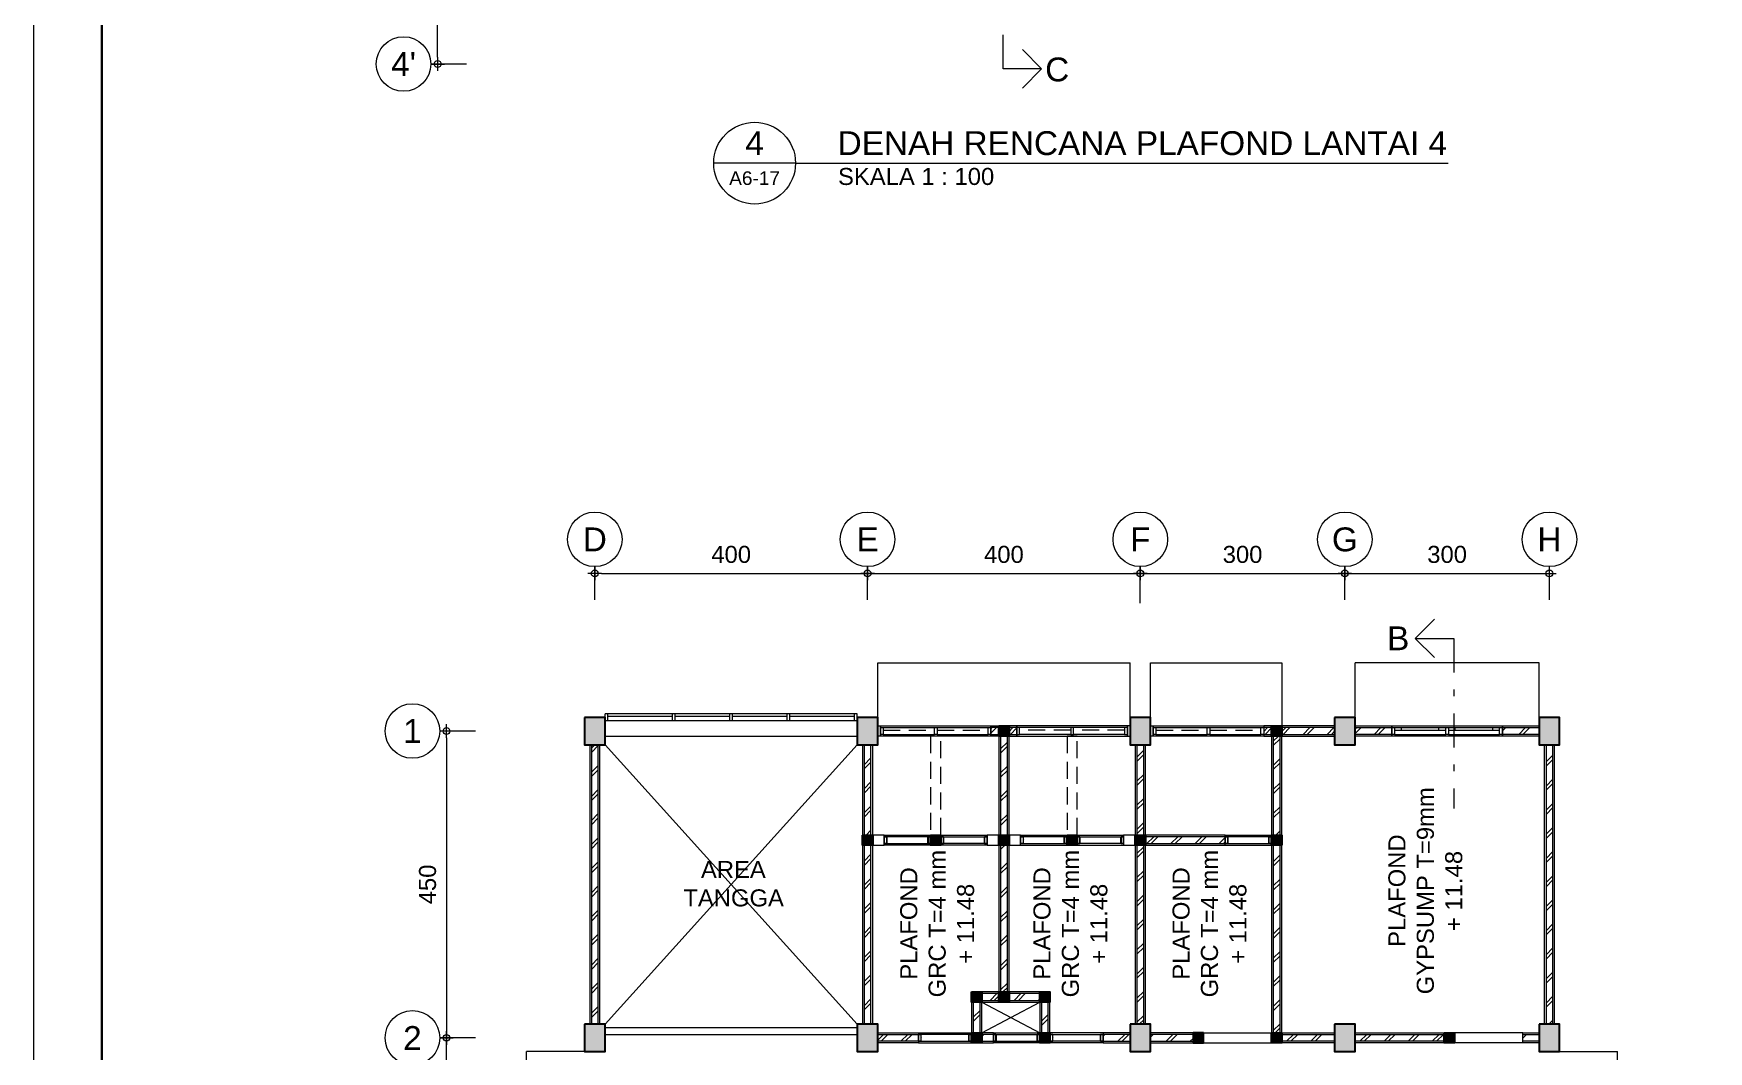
# Model space of a CAD drawing. Header units: millimetres. Extents: x -11 to 1625, y -267 to 180.
# Drawn here: x 911.21 to 935.78, y -196.2 to -181.27 of the extents above; entities that cross this region are included whole.
import ezdxf
from ezdxf.enums import TextEntityAlignment as Align

# ---------------------------------------------------------------- set-up
doc = ezdxf.new("R2010")
doc.units = ezdxf.units.MM
doc.linetypes.add('DASHDOT', pattern=[1, 0.5, -0.25, 0, -0.25])
doc.linetypes.add('HIDDEN', pattern=[0.375, 0.25, -0.125])
for name, color, linetype, lineweight in [('ars', 11, 'Continuous', 5), ('dinding', 5, 'Continuous', 15), ('GRS KOP', 1, 'Continuous', 35), ('KOLOM', 1, 'Continuous', 30), ('kop', 7, 'Continuous', 20), ('kus', 63, 'Continuous', 15), ('lan', 7, 'Continuous', 15), ('not', 7, 'Continuous', 20), ('pla', 213, 'Continuous', 15), ('sol kol', 8, 'Continuous', 0), ('u', 6, 'Continuous', 20)]:
    doc.layers.add(name, color=color, linetype=linetype, lineweight=lineweight)
doc.styles.add('BARU', font='complex.shx')
doc.styles.add('S', font='SIMPLEX', dxfattribs={"width": 1.1})
doc.styles.get("Standard").update_dxf_attribs({"font": 'ARIALUNI.TTF'})
doc.dimstyles.new('SK100', dxfattribs={"dimtxt": 0.25, "dimasz": 0.1, "dimexe": 0.1, "dimexo": 0, "dimgap": 0.15, "dimtad": 1, "dimdec": 0, "dimlfac": 100, "dimzin": 12, "dimdsep": 46, "dimtxsty": 'Standard', "dimblk": 'BULAT', "dimcen": 0.1, "dimclrd": 256, "dimclre": 256, "dimclrt": 256, "dimadec": 0, "dimazin": 3, "dimtfac": 1, "dimtdec": 0, "dimtofl": 0, "dimtmove": 0, "dimatfit": 3, "dimldrblk": 'BULAT', "dimfxl": 0, "dimtolj": 1, "dimtzin": 0, "dimlwd": -1, "dimlwe": -1, "dimarcsym": 0})
pattern_1 = [(45, (920.94634, -202.5791), (-0.1767767, 0.1767767), []), (45, (921.00884, -202.5791), (-0.1767767, 0.1767767), [])]
pattern_2 = [(45, (600.89872, -271.21423), (-0.1767767, 0.1767767), []), (45, (600.96122, -271.21423), (-0.1767767, 0.1767767), [])]

# ---------------------------------------------------------------- blocks, each defined once
blk = doc.blocks.new('K1')
at = {"layer": 'KOLOM'}
blk.add_lwpolyline([(0.2, 0.15), (-0.2, 0.15), (-0.2, -0.15), (0.2, -0.15), (0.2, 0.15)], dxfattribs=at)
blk = doc.blocks.new('KP')
at = {"layer": 'KOLOM'}
blk.add_lwpolyline([(0.075, -0.075), (-0.075, -0.075), (-0.075, 0.075), (0.075, 0.075), (0.075, -0.075)], dxfattribs=at)
blk = doc.blocks.new('Ndtpd')
blk.add_line((0.747, 0), (-0.747, 0))
blk.add_circle((0, 0), 0.747)
at = {"flags": 4}
for tag, height, p in [('NO', 0.5, (0, 0.148)), ('NOLBR', 0.3, (0, -0.398))]:
    blk.add_attdef(tag, text='', height=height, dxfattribs=at).set_placement(p, align=Align.CENTER)
for tag, p, height in [('NDTPD', (1.516, 0.148), 0.5), ('SKALA', (1.523, -0.398), 0.3)]:
    blk.add_attdef(tag, p, '', height=height, dxfattribs=at)
blk = doc.blocks.new('BULAT')
for p, q in [((-1, 0), (1, 0)), ((0, -1), (0, 1))]:
    blk.add_line(p, q)
blk.add_circle((0, 0), 0.5)
blk = doc.blocks.new('*D2730')
at = {"layer": 'Defpoints', "color": 0, "ltscale": 0.15}
for p in [(917.271, -196.004), (917.696, -196.004), (917.696, -198.004)]:
    blk.add_point(p, dxfattribs=at)
at = {"layer": 'u', "ltscale": 0.15}
for p, q in [((917.696, -196.004), (917.171, -196.004)), ((917.271, -197.904), (917.271, -196.104)), ((917.696, -198.004), (917.171, -198.004))]:
    blk.add_line(p, q, dxfattribs=at)
at = {"layer": 'u', "ltscale": 0.15, "xscale": 0.1, "yscale": 0.1, "zscale": 0.1}
for p, rotation in [((917.271, -196.004), 90), ((917.271, -198.004), 270)]:
    blk.add_blockref('BULAT', p, dxfattribs=dict(at, rotation=rotation))
at = {"layer": 'u', "ltscale": 0.15, "insert": (916.994, -197.004), "char_height": 0.25, "attachment_point": 5, "rotation": 90}
blk.add_mtext('\\A1;200', dxfattribs=at)
blk = doc.blocks.new('*D2731')
at = {"layer": 'Defpoints', "color": 0, "ltscale": 0.15}
for p in [(917.696, -191.504), (917.271, -196.004), (917.696, -196.004)]:
    blk.add_point(p, dxfattribs=at)
at = {"layer": 'u', "ltscale": 0.15}
for p, q in [((917.696, -191.504), (917.171, -191.504)), ((917.271, -191.604), (917.271, -195.904)), ((917.696, -196.004), (917.171, -196.004))]:
    blk.add_line(p, q, dxfattribs=at)
at = {"layer": 'u', "ltscale": 0.15, "xscale": 0.1, "yscale": 0.1, "zscale": 0.1}
for p, rotation in [((917.271, -191.504), 90), ((917.271, -196.004), 270)]:
    blk.add_blockref('BULAT', p, dxfattribs=dict(at, rotation=rotation))
at = {"layer": 'u', "ltscale": 0.15, "insert": (916.994, -193.754), "char_height": 0.25, "attachment_point": 5, "rotation": 90}
blk.add_mtext('\\A1;450', dxfattribs=at)
blk = doc.blocks.new('NAV')
blk.add_circle((0, -0.4), 0.4)
at = {"style": 'S', "width": 0.75, "flags": 4}
blk.add_attdef('AV', text='', height=0.3, dxfattribs=at).set_placement((0, -0.4), align=Align.MIDDLE)
blk = doc.blocks.new('*D2732')
at = {"layer": 'Defpoints', "color": 0, "ltscale": 0.15}
for p in [(927.446, -189.193), (923.446, -189.582), (927.446, -189.629)]:
    blk.add_point(p, dxfattribs=at)
at = {"layer": 'u', "ltscale": 0.15}
for p, q in [((923.446, -189.582), (923.446, -189.093)), ((927.446, -189.629), (927.446, -189.093)), ((923.546, -189.193), (927.346, -189.193))]:
    blk.add_line(p, q, dxfattribs=at)
at = {"layer": 'u', "ltscale": 0.15, "xscale": 0.1, "yscale": 0.1, "zscale": 0.1, "rotation": 180}
blk.add_blockref('BULAT', (923.446, -189.193), dxfattribs=at)
at = {"layer": 'u', "ltscale": 0.15, "xscale": 0.1, "yscale": 0.1, "zscale": 0.1}
blk.add_blockref('BULAT', (927.446, -189.193), dxfattribs=at)
at = {"layer": 'u', "ltscale": 0.15, "insert": (925.446, -188.915), "char_height": 0.25, "attachment_point": 5}
blk.add_mtext('\\A1;400', dxfattribs=at)
blk = doc.blocks.new('*D2733')
at = {"layer": 'Defpoints', "color": 0, "ltscale": 0.15}
for p in [(930.446, -189.193), (927.446, -189.629), (930.446, -189.582)]:
    blk.add_point(p, dxfattribs=at)
at = {"layer": 'u', "ltscale": 0.15}
for p, q in [((927.446, -189.629), (927.446, -189.093)), ((930.446, -189.582), (930.446, -189.093)), ((927.546, -189.193), (930.346, -189.193))]:
    blk.add_line(p, q, dxfattribs=at)
at = {"layer": 'u', "ltscale": 0.15, "xscale": 0.1, "yscale": 0.1, "zscale": 0.1, "rotation": 180}
blk.add_blockref('BULAT', (927.446, -189.193), dxfattribs=at)
at = {"layer": 'u', "ltscale": 0.15, "xscale": 0.1, "yscale": 0.1, "zscale": 0.1}
blk.add_blockref('BULAT', (930.446, -189.193), dxfattribs=at)
at = {"layer": 'u', "ltscale": 0.15, "insert": (928.946, -188.915), "char_height": 0.25, "attachment_point": 5}
blk.add_mtext('\\A1;300', dxfattribs=at)
blk = doc.blocks.new('*D2734')
at = {"layer": 'Defpoints', "color": 0, "ltscale": 0.15}
for p in [(923.446, -189.193), (919.446, -189.582), (923.446, -189.582)]:
    blk.add_point(p, dxfattribs=at)
at = {"layer": 'u', "ltscale": 0.15}
for p, q in [((919.446, -189.582), (919.446, -189.093)), ((923.446, -189.582), (923.446, -189.093)), ((919.546, -189.193), (923.346, -189.193))]:
    blk.add_line(p, q, dxfattribs=at)
at = {"layer": 'u', "ltscale": 0.15, "xscale": 0.1, "yscale": 0.1, "zscale": 0.1, "rotation": 180}
blk.add_blockref('BULAT', (919.446, -189.193), dxfattribs=at)
at = {"layer": 'u', "ltscale": 0.15, "xscale": 0.1, "yscale": 0.1, "zscale": 0.1}
blk.add_blockref('BULAT', (923.446, -189.193), dxfattribs=at)
at = {"layer": 'u', "ltscale": 0.15, "insert": (921.446, -188.915), "char_height": 0.25, "attachment_point": 5}
blk.add_mtext('\\A1;400', dxfattribs=at)
blk = doc.blocks.new('*D2735')
at = {"layer": 'Defpoints', "color": 0, "ltscale": 0.15}
for p in [(933.446, -189.193), (930.446, -189.582), (933.446, -189.582)]:
    blk.add_point(p, dxfattribs=at)
at = {"layer": 'u', "ltscale": 0.15}
for p, q in [((930.446, -189.582), (930.446, -189.093)), ((933.446, -189.582), (933.446, -189.093)), ((930.546, -189.193), (933.346, -189.193))]:
    blk.add_line(p, q, dxfattribs=at)
at = {"layer": 'u', "ltscale": 0.15, "xscale": 0.1, "yscale": 0.1, "zscale": 0.1, "rotation": 180}
blk.add_blockref('BULAT', (930.446, -189.193), dxfattribs=at)
at = {"layer": 'u', "ltscale": 0.15, "xscale": 0.1, "yscale": 0.1, "zscale": 0.1}
blk.add_blockref('BULAT', (933.446, -189.193), dxfattribs=at)
at = {"layer": 'u', "ltscale": 0.15, "insert": (931.946, -188.915), "char_height": 0.25, "attachment_point": 5}
blk.add_mtext('\\A1;300', dxfattribs=at)
blk = doc.blocks.new('*D2737')
at = {"layer": 'Defpoints', "color": 0, "ltscale": 0.15}
for p in [(917.141, -179.521), (917.566, -179.521), (917.566, -181.721)]:
    blk.add_point(p, dxfattribs=at)
at = {"layer": 'u', "ltscale": 0.15}
for p, q in [((917.566, -179.521), (917.041, -179.521)), ((917.141, -181.621), (917.141, -179.621)), ((917.566, -181.721), (917.041, -181.721))]:
    blk.add_line(p, q, dxfattribs=at)
at = {"layer": 'u', "ltscale": 0.15, "xscale": 0.1, "yscale": 0.1, "zscale": 0.1}
for p, rotation in [((917.141, -179.521), 90), ((917.141, -181.721), 270)]:
    blk.add_blockref('BULAT', p, dxfattribs=dict(at, rotation=rotation))
at = {"layer": 'u', "ltscale": 0.15, "insert": (916.864, -180.621), "char_height": 0.25, "attachment_point": 5, "rotation": 90}
blk.add_mtext('\\A1;220', dxfattribs=at)
blk = doc.blocks.new('kop')
at = {"layer": 'GRS KOP'}
blk.add_lwpolyline([(1, 54), (83, 54), (83, 1), (1, 1)], close=True, dxfattribs=at)
at = {"layer": 'kop', "color": 7}
blk.add_line((0, 55), (0, 0), dxfattribs=at)
at = {"layer": 'kop', "style": 'BARU', "flags": 4}
for p, height in [((73.8, 5.4), 0.35), ((80.303, 5.382), 0.25), ((73.8, 4.9), 0.35), ((80.303, 4.882), 0.25), ((73.8, 4.4), 0.35), ((80.303, 4.382), 0.25)]:
    blk.add_attdef('-', p, '', height=height, dxfattribs=at)
at = {"layer": 'kop', "flags": 4}
for tag, p in [('AR-00', (78.057, 2.648)), ('00', (81.238, 2.647))]:
    blk.add_attdef(tag, text='', height=0.35, dxfattribs=at).set_placement(p, align=Align.MIDDLE)

msp = doc.modelspace()

# ---------------------------------------------------------------- hatches: boundary and pattern name
at = {"layer": 'ars'}
h = msp.add_hatch(dxfattribs=at)
h.set_pattern_fill('TEMBOK', color=256, scale=0.25)
h.set_pattern_definition([(45, (924.66634, -201.2541), (-0.176777, 0.176777), []), (45, (924.72884, -201.2541), (-0.176777, 0.176777), [])])
h.paths.add_polyline_path([(925.3713426, -191.4541031), (925.2563426, -191.4541031), (925.2563426, -191.5541031), (925.3713426, -191.5541031)])
h = msp.add_hatch(dxfattribs=at)
h.set_pattern_fill('TEMBOK', color=256, scale=0.25)
h.set_pattern_definition(pattern_1)
h.paths.add_polyline_path([(925.3963426, -191.5791031), (925.3963426, -195.3291031), (925.4963426, -195.3291031), (925.4963426, -191.5791031)])
h = msp.add_hatch(dxfattribs=at)
h.set_pattern_fill('TEMBOK', color=256, scale=0.25)
h.set_pattern_definition([(45, (924.97134, -201.2541), (-0.176777, 0.176777), []), (45, (925.03384, -201.2541), (-0.176777, 0.176777), [])])
h.paths.add_polyline_path([(925.6363426, -191.4541031), (925.5213426, -191.4541031), (925.5213426, -191.5541031), (925.6363426, -191.5541031)])
h = msp.add_hatch(dxfattribs=at)
h.set_pattern_fill('TEMBOK', color=256, scale=0.25)
h.set_pattern_definition([(45, (928.70634, -201.2541), (-0.176777, 0.176777), []), (45, (928.76884, -201.2541), (-0.176777, 0.176777), [])])
h.paths.add_polyline_path([(929.3713426, -191.4541031), (929.2563426, -191.4541031), (929.2563426, -191.5541031), (929.3713426, -191.5541031)])
h = msp.add_hatch(dxfattribs=at)
h.set_pattern_fill('TEMBOK', color=256, scale=0.25)
h.set_pattern_definition(pattern_1)
h.paths.add_polyline_path([(929.4963426, -193.0291031), (929.4963426, -191.5791031), (929.3963426, -191.5791031), (929.3963426, -193.0291031)])
h = msp.add_hatch(dxfattribs=at)
h.set_pattern_fill('TEMBOK', color=256, scale=0.25)
h.set_pattern_definition([(45, (928.97134, -201.2541), (-0.176777, 0.176777), []), (45, (929.03384, -201.2541), (-0.176777, 0.176777), [])])
h.paths.add_polyline_path([(930.2963426, -191.4541031), (929.5213426, -191.4541031), (929.5213426, -191.5541031), (930.2963426, -191.5541031)])
h = msp.add_hatch(dxfattribs=at)
h.set_pattern_fill('TEMBOK', color=256, scale=0.25)
h.set_pattern_definition(pattern_2)
h.paths.add_polyline_path([(931.1363426, -191.5541031), (930.5963426, -191.5541031), (930.5963426, -191.4541031), (931.1363426, -191.4541031)])
h = msp.add_hatch(dxfattribs=at)
h.set_pattern_fill('TEMBOK', color=256, scale=0.25)
h.set_pattern_definition(pattern_2)
h.paths.add_polyline_path([(933.2963426, -191.5541031), (932.7563426, -191.5541031), (932.7563426, -191.4541031), (933.2963426, -191.4541031)])
h = msp.add_hatch(dxfattribs=at)
h.set_pattern_fill('TEMBOK', color=256, scale=0.25)
h.set_pattern_definition(pattern_1)
h.paths.add_polyline_path([(919.4963426, -195.8041031), (919.4963426, -191.7041031), (919.3963426, -191.7041031), (919.3963426, -195.8041031)])
h = msp.add_hatch(dxfattribs=at)
h.set_pattern_fill('TEMBOK', color=256, scale=0.25)
h.set_pattern_definition(pattern_1)
h.paths.add_polyline_path([(923.4963426, -193.0291031), (923.4963426, -191.7041031), (923.3963426, -191.7041031), (923.3963426, -193.0291031)])
h = msp.add_hatch(dxfattribs=at)
h.set_pattern_fill('TEMBOK', color=256, scale=0.25)
h.set_pattern_definition(pattern_1)
h.paths.add_polyline_path([(927.4963426, -195.8041031), (927.4963426, -191.7041031), (927.3963426, -191.7041031), (927.3963426, -195.8041031)])
h = msp.add_hatch(dxfattribs=at)
h.set_pattern_fill('TEMBOK', color=256, scale=0.25)
h.set_pattern_definition([(45, (919.94634, -202.5791), (-0.1767767, 0.1767767), []), (45, (920.00884, -202.5791), (-0.1767767, 0.1767767), [])])
h.paths.add_polyline_path([(933.4963426, -195.8041031), (933.4963426, -191.7041031), (933.3963426, -191.7041031), (933.3963426, -195.8041031)])
h = msp.add_hatch(dxfattribs=at)
h.set_pattern_fill('TEMBOK', color=256, scale=0.25)
h.set_pattern_definition(pattern_1)
h.paths.add_polyline_path([(927.5213426, -193.1541031), (928.6913426, -193.1541031), (928.6913426, -193.0541031), (927.5213426, -193.0541031)])
h = msp.add_hatch(dxfattribs=at)
h.set_pattern_fill('TEMBOK', color=256, scale=0.25)
h.set_pattern_definition(pattern_1)
h.paths.add_polyline_path([(923.3963426, -193.1791031), (923.3963426, -195.8041031), (923.4963426, -195.8041031), (923.4963426, -193.1791031)])
h = msp.add_hatch(dxfattribs=at)
h.set_pattern_fill('TEMBOK', color=256, scale=0.25)
h.set_pattern_definition(pattern_1)
h.paths.add_polyline_path([(929.3963426, -193.1791031), (929.3963426, -195.9291031), (929.4963426, -195.9291031), (929.4963426, -193.1791031)])
h = msp.add_hatch(dxfattribs=at)
h.set_pattern_fill('TEMBOK', color=256, scale=0.25)
h.set_pattern_definition(pattern_1)
h.paths.add_polyline_path([(924.9963426, -195.4791031), (924.9963426, -195.9291031), (925.0963426, -195.9291031), (925.0963426, -195.4791031)])
h = msp.add_hatch(dxfattribs=at)
h.set_pattern_fill('TEMBOK', color=256, scale=0.25)
h.set_pattern_definition(pattern_1)
h.paths.add_polyline_path([(925.9713426, -195.3541031), (925.1213426, -195.3541031), (925.1213426, -195.4541031), (925.9713426, -195.4541031)])
h = msp.add_hatch(dxfattribs=at)
h.set_pattern_fill('TEMBOK', color=256, scale=0.25)
h.set_pattern_definition(pattern_1)
h.paths.add_polyline_path([(925.9963426, -195.4791031), (925.9963426, -195.9291031), (926.0963426, -195.9291031), (926.0963426, -195.4791031)])
h = msp.add_hatch(dxfattribs=at)
h.set_pattern_fill('TEMBOK', color=256, scale=0.25)
h.set_pattern_definition(pattern_1)
h.paths.add_polyline_path([(923.5963426, -195.9541031), (924.1913426, -195.9541031), (924.1913426, -196.0541031), (923.5963426, -196.0541031)])
h = msp.add_hatch(dxfattribs=at)
h.set_pattern_fill('TEMBOK', color=256, scale=0.25)
h.set_pattern_definition([(45, (920.94634, -205.7541), (-0.1767767, 0.1767767), []), (45, (921.00884, -205.7541), (-0.1767767, 0.1767767), [])])
h.paths.add_polyline_path([(925.2913426, -195.9541031), (925.1213426, -195.9541031), (925.1213426, -196.0541031), (925.2913426, -196.0541031)])
h = msp.add_hatch(dxfattribs=at)
h.set_pattern_fill('TEMBOK', color=256, scale=0.25)
h.set_pattern_definition(pattern_1)
h.paths.add_polyline_path([(927.2963426, -195.9541031), (926.9013426, -195.9541031), (926.9013426, -196.0541031), (927.2963426, -196.0541031)])
h = msp.add_hatch(dxfattribs=at)
h.set_pattern_fill('TEMBOK', color=256, scale=0.25)
h.set_pattern_definition(pattern_1)
h.paths.add_polyline_path([(927.5963426, -196.0541031), (928.2213426, -196.0541031), (928.2213426, -195.9541031), (927.5963426, -195.9541031)])
h = msp.add_hatch(dxfattribs=at)
h.set_pattern_fill('TEMBOK', color=256, scale=0.25)
h.set_pattern_definition(pattern_1)
h.paths.add_polyline_path([(930.2963426, -196.0541031), (929.5213426, -196.0541031), (929.5213426, -195.9541031), (930.2963426, -195.9541031)])
h = msp.add_hatch(dxfattribs=at)
h.set_pattern_fill('TEMBOK', color=256, scale=0.25)
h.set_pattern_definition([(45, (922.02134, -202.5791), (-0.1767767, 0.1767767), []), (45, (922.08384, -202.5791), (-0.1767767, 0.1767767), [])])
h.paths.add_polyline_path([(931.9046426, -196.0541031), (930.5963426, -196.0541031), (930.5963426, -195.9541031), (931.9046426, -195.9541031)])
h = msp.add_hatch(dxfattribs=at)
h.set_pattern_fill('TEMBOK', color=256, scale=0.25)
h.set_pattern_definition([(45, (923.94634, -202.5791), (-0.1767767, 0.1767767), []), (45, (924.00884, -202.5791), (-0.1767767, 0.1767767), [])])
h.paths.add_polyline_path([(933.2963426, -196.0541031), (933.0546426, -196.0541031), (933.0546426, -195.9541031), (933.2963426, -195.9541031)])
at = {"layer": 'sol kol'}
for points in [[(919.2963426, -191.3041031), (919.2963426, -191.7041031), (919.5963426, -191.7041031), (919.5963426, -191.3041031)], [(923.2963426, -191.3041031), (923.2963426, -191.7041031), (923.5963426, -191.7041031), (923.5963426, -191.3041031)], [(927.2963426, -191.3041031), (927.2963426, -191.7041031), (927.5963426, -191.7041031), (927.5963426, -191.3041031)], [(930.2963426, -191.3041031), (930.2963426, -191.7041031), (930.5963426, -191.7041031), (930.5963426, -191.3041031)], [(933.2963426, -191.3041031), (933.2963426, -191.7041031), (933.5963426, -191.7041031), (933.5963426, -191.3041031)], [(925.3713426, -191.4291031), (925.5213426, -191.4291031), (925.5213426, -191.5791031), (925.3713426, -191.5791031)], [(929.5213426, -191.5791031), (929.3713426, -191.5791031), (929.3713426, -191.4291031), (929.5213426, -191.4291031)], [(923.3713426, -193.0291031), (923.5213426, -193.0291031), (923.5213426, -193.1791031), (923.3713426, -193.1791031)], [(924.3713426, -193.0291031), (924.5213426, -193.0291031), (924.5213426, -193.1791031), (924.3713426, -193.1791031)], [(925.3713426, -193.0291031), (925.5213426, -193.0291031), (925.5213426, -193.1791031), (925.3713426, -193.1791031)], [(926.3713426, -193.0291031), (926.5213426, -193.0291031), (926.5213426, -193.1791031), (926.3713426, -193.1791031)], [(927.3713426, -193.0291031), (927.5213426, -193.0291031), (927.5213426, -193.1791031), (927.3713426, -193.1791031)], [(929.5213426, -193.1791031), (929.3713426, -193.1791031), (929.3713426, -193.0291031), (929.5213426, -193.0291031)], [(924.9713426, -195.3291031), (925.1213426, -195.3291031), (925.1213426, -195.4791031), (924.9713426, -195.4791031)], [(925.3713426, -195.3291031), (925.5213426, -195.3291031), (925.5213426, -195.4791031), (925.3713426, -195.4791031)], [(925.9713426, -195.3291031), (926.1213426, -195.3291031), (926.1213426, -195.4791031), (925.9713426, -195.4791031)], [(919.2963426, -195.8041031), (919.2963426, -196.2041031), (919.5963426, -196.2041031), (919.5963426, -195.8041031)], [(923.2963426, -195.8041031), (923.2963426, -196.2041031), (923.5963426, -196.2041031), (923.5963426, -195.8041031)], [(924.9713426, -195.9291031), (925.1213426, -195.9291031), (925.1213426, -196.0791031), (924.9713426, -196.0791031)], [(925.9713426, -195.9291031), (926.1213426, -195.9291031), (926.1213426, -196.0791031), (925.9713426, -196.0791031)], [(927.2963426, -195.8041031), (927.2963426, -196.2041031), (927.5963426, -196.2041031), (927.5963426, -195.8041031)], [(928.3713426, -195.9291031), (928.2213426, -195.9291031), (928.2213426, -196.0791031), (928.3713426, -196.0791031)], [(929.3713426, -195.9291031), (929.5213426, -195.9291031), (929.5213426, -196.0791031), (929.3713426, -196.0791031)], [(930.2963426, -195.8041031), (930.2963426, -196.2041031), (930.5963426, -196.2041031), (930.5963426, -195.8041031)], [(931.9046426, -195.9291031), (932.0546426, -195.9291031), (932.0546426, -196.0791031), (931.9046426, -196.0791031)], [(933.2963426, -195.8041031), (933.2963426, -196.2041031), (933.5963426, -196.2041031), (933.5963426, -195.8041031)]]:
    msp.add_hatch(color=256, dxfattribs=at).paths.add_polyline_path(points)

# ---------------------------------------------------------------- linework, layer by layer
at = {"layer": 'ars'}
for points in [[(925.3713426, -191.4541031), (925.2563426, -191.4541031), (925.2563426, -191.5541031), (925.3713426, -191.5541031)], [(925.3963426, -191.5791031), (925.3963426, -195.3291031), (925.4963426, -195.3291031), (925.4963426, -191.5791031)], [(925.6363426, -191.4541031), (925.5213426, -191.4541031), (925.5213426, -191.5541031), (925.6363426, -191.5541031)], [(929.3713426, -191.4541031), (929.2563426, -191.4541031), (929.2563426, -191.5541031), (929.3713426, -191.5541031)], [(929.4963426, -193.0291031), (929.4963426, -191.5791031), (929.3963426, -191.5791031), (929.3963426, -193.0291031)], [(930.2963426, -191.4541031), (929.5213426, -191.4541031), (929.5213426, -191.5541031), (930.2963426, -191.5541031)], [(931.1363426, -191.5541031), (930.5963426, -191.5541031), (930.5963426, -191.4541031), (931.1363426, -191.4541031)], [(933.2963426, -191.5541031), (932.7563426, -191.5541031), (932.7563426, -191.4541031), (933.2963426, -191.4541031)], [(919.4963426, -195.8041031), (919.4963426, -191.7041031), (919.3963426, -191.7041031), (919.3963426, -195.8041031)], [(923.4963426, -193.0291031), (923.4963426, -191.7041031), (923.3963426, -191.7041031), (923.3963426, -193.0291031)], [(927.4963426, -195.8041031), (927.4963426, -191.7041031), (927.3963426, -191.7041031), (927.3963426, -195.8041031)], [(933.4963426, -195.8041031), (933.4963426, -191.7041031), (933.3963426, -191.7041031), (933.3963426, -195.8041031)], [(927.5213426, -193.1541031), (928.6913426, -193.1541031), (928.6913426, -193.0541031), (927.5213426, -193.0541031)], [(923.3963426, -193.1791031), (923.3963426, -195.8041031), (923.4963426, -195.8041031), (923.4963426, -193.1791031)], [(929.3963426, -193.1791031), (929.3963426, -195.9291031), (929.4963426, -195.9291031), (929.4963426, -193.1791031)], [(924.9963426, -195.4791031), (924.9963426, -195.9291031), (925.0963426, -195.9291031), (925.0963426, -195.4791031)], [(925.9713426, -195.3541031), (925.1213426, -195.3541031), (925.1213426, -195.4541031), (925.9713426, -195.4541031)], [(925.9963426, -195.4791031), (925.9963426, -195.9291031), (926.0963426, -195.9291031), (926.0963426, -195.4791031)], [(923.5963426, -195.9541031), (924.1913426, -195.9541031), (924.1913426, -196.0541031), (923.5963426, -196.0541031)], [(925.2913426, -195.9541031), (925.1213426, -195.9541031), (925.1213426, -196.0541031), (925.2913426, -196.0541031)], [(927.2963426, -195.9541031), (926.9013426, -195.9541031), (926.9013426, -196.0541031), (927.2963426, -196.0541031)], [(927.5963426, -196.0541031), (928.2213426, -196.0541031), (928.2213426, -195.9541031), (927.5963426, -195.9541031)], [(930.2963426, -196.0541031), (929.5213426, -196.0541031), (929.5213426, -195.9541031), (930.2963426, -195.9541031)], [(931.9046426, -196.0541031), (930.5963426, -196.0541031), (930.5963426, -195.9541031), (931.9046426, -195.9541031)], [(933.2963426, -196.0541031), (933.0546426, -196.0541031), (933.0546426, -195.9541031), (933.2963426, -195.9541031)]]:
    msp.add_lwpolyline(points, close=True, dxfattribs=at)
at = {"layer": 'dinding'}
for points in [[(923.5963426, -191.4291031), (923.6363426, -191.4291031), (923.6363426, -191.5791031), (923.5963426, -191.5791031)], [(925.2563426, -191.4291031), (925.3713426, -191.4291031), (925.3713426, -191.5791031), (925.2563426, -191.5791031)], [(925.3713426, -191.5791031), (925.3713426, -195.3291031), (925.5213426, -195.3291031), (925.5213426, -191.5791031)], [(925.6363426, -191.4291031), (925.5213426, -191.4291031), (925.5213426, -191.5791031), (925.6363426, -191.5791031)], [(927.2963426, -191.4291031), (927.2563426, -191.4291031), (927.2563426, -191.5791031), (927.2963426, -191.5791031)], [(927.5963426, -191.4291031), (927.6363426, -191.4291031), (927.6363426, -191.5791031), (927.5963426, -191.5791031)], [(929.3713426, -191.4291031), (929.2563426, -191.4291031), (929.2563426, -191.5791031), (929.3713426, -191.5791031)], [(929.5213426, -193.0291031), (929.5213426, -191.5791031), (929.3713426, -191.5791031), (929.3713426, -193.0291031)], [(930.2963426, -191.4291031), (929.5213426, -191.4291031), (929.5213426, -191.5791031), (930.2963426, -191.5791031)], [(931.1363426, -191.5791031), (930.5963426, -191.5791031), (930.5963426, -191.4291031), (931.1363426, -191.4291031)], [(933.2963426, -191.5791031), (932.7563426, -191.5791031), (932.7563426, -191.4291031), (933.2963426, -191.4291031)], [(919.5213426, -195.8041031), (919.5213426, -191.7041031), (919.3713426, -191.7041031), (919.3713426, -195.8041031)], [(923.5213426, -193.0291031), (923.5213426, -191.7041031), (923.3713426, -191.7041031), (923.3713426, -193.0291031)], [(927.5213426, -195.8041031), (927.5213426, -191.7041031), (927.3713426, -191.7041031), (927.3713426, -195.8041031)], [(933.5213426, -195.8041031), (933.5213426, -191.7041031), (933.3713426, -191.7041031), (933.3713426, -195.8041031)], [(923.6913426, -193.0291031), (923.5213426, -193.0291031), (923.5213426, -193.1791031), (923.6913426, -193.1791031)], [(925.3713426, -193.0291031), (925.2013426, -193.0291031), (925.2013426, -193.1791031), (925.3713426, -193.1791031)], [(925.6913426, -193.0291031), (925.5213426, -193.0291031), (925.5213426, -193.1791031), (925.6913426, -193.1791031)], [(927.3713426, -193.0291031), (927.2013426, -193.0291031), (927.2013426, -193.1791031), (927.3713426, -193.1791031)], [(927.5213426, -193.1791031), (928.6913426, -193.1791031), (928.6913426, -193.0291031), (927.5213426, -193.0291031)], [(923.3713426, -193.1791031), (923.3713426, -195.8041031), (923.5213426, -195.8041031), (923.5213426, -193.1791031)], [(929.3713426, -193.1791031), (929.3713426, -195.9291031), (929.5213426, -195.9291031), (929.5213426, -193.1791031)], [(924.9713426, -195.4791031), (924.9713426, -195.9291031), (925.1213426, -195.9291031), (925.1213426, -195.4791031)], [(925.9713426, -195.3291031), (925.1213426, -195.3291031), (925.1213426, -195.4791031), (925.9713426, -195.4791031)], [(925.9713426, -195.4791031), (925.9713426, -195.9291031), (926.1213426, -195.9291031), (926.1213426, -195.4791031)], [(923.5963426, -195.9291031), (924.1913426, -195.9291031), (924.1913426, -196.0791031), (923.5963426, -196.0791031)], [(925.2913426, -195.9291031), (925.1213426, -195.9291031), (925.1213426, -196.0791031), (925.2913426, -196.0791031)], [(927.2963426, -195.9291031), (926.9013426, -195.9291031), (926.9013426, -196.0791031), (927.2963426, -196.0791031)], [(927.5963426, -196.0791031), (928.2213426, -196.0791031), (928.2213426, -195.9291031), (927.5963426, -195.9291031)], [(930.2963426, -196.0791031), (929.5213426, -196.0791031), (929.5213426, -195.9291031), (930.2963426, -195.9291031)], [(931.9046426, -196.0791031), (930.5963426, -196.0791031), (930.5963426, -195.9291031), (931.9046426, -195.9291031)], [(933.2963426, -196.0791031), (933.0546426, -196.0791031), (933.0546426, -195.9291031), (933.2963426, -195.9291031)]]:
    msp.add_lwpolyline(points, close=True, dxfattribs=at)
at = {"layer": 'kus'}
for p, q in [((923.2963426, -191.2541031), (919.5963426, -191.2541031)), ((919.5963426, -191.3541031), (919.5963426, -191.2541031)), ((923.2963426, -191.3541031), (919.5963426, -191.3541031)), ((919.6363426, -191.3541031), (919.6363426, -191.2541031)), ((920.5863426, -191.2891031), (919.6363426, -191.2891031)), ((920.5863426, -191.3541031), (920.5863426, -191.2541031)), ((920.6263426, -191.3541031), (920.6263426, -191.2541031)), ((921.4263426, -191.2891031), (920.6263426, -191.2891031)), ((921.4263426, -191.3541031), (921.4263426, -191.2541031)), ((921.4663426, -191.3541031), (921.4663426, -191.2541031)), ((922.2663426, -191.2891031), (921.4663426, -191.2891031)), ((922.2663426, -191.3541031), (922.2663426, -191.2541031)), ((922.3063426, -191.3541031), (922.3063426, -191.2541031)), ((923.2563426, -191.2891031), (922.3063426, -191.2891031)), ((923.2563426, -191.3541031), (923.2563426, -191.2541031)), ((923.2963426, -191.3541031), (923.2963426, -191.2541031)), ((923.6763426, -191.4541031), (924.4263426, -191.4541031)), ((923.6763426, -191.5541031), (924.4263426, -191.5541031)), ((924.4663426, -191.4541031), (925.2163426, -191.4541031)), ((924.4663426, -191.5541031), (925.2163426, -191.5541031)), ((926.4263426, -191.4541031), (925.6763426, -191.4541031)), ((926.4263426, -191.5541031), (925.6763426, -191.5541031)), ((927.2163426, -191.4541031), (926.4663426, -191.4541031)), ((927.2163426, -191.5541031), (926.4663426, -191.5541031)), ((927.6763426, -191.4541031), (928.4263426, -191.4541031)), ((927.6763426, -191.5541031), (928.4263426, -191.5541031)), ((928.4663426, -191.4541031), (929.2163426, -191.4541031)), ((928.4663426, -191.5541031), (929.2163426, -191.5541031)), ((931.1763426, -191.4541031), (931.9263426, -191.4541031)), ((931.1763426, -191.4891031), (931.9263426, -191.4891031)), ((931.1763426, -191.5541031), (931.9263426, -191.5541031)), ((931.2763426, -191.4891031), (931.2763426, -191.4541031)), ((931.8263426, -191.4891031), (931.8263426, -191.4541031)), ((931.9663426, -191.4541031), (932.7163426, -191.4541031)), ((931.9663426, -191.4891031), (932.7163426, -191.4891031)), ((931.9663426, -191.5541031), (932.7163426, -191.5541031)), ((932.0663426, -191.4891031), (932.0663426, -191.4541031)), ((932.6163426, -191.4891031), (932.6163426, -191.4541031)), ((924.3313426, -193.0541031), (923.7313426, -193.0541031)), ((924.5613426, -193.0541031), (925.1613426, -193.0541031)), ((926.3313426, -193.0541031), (925.7313426, -193.0541031)), ((926.5613426, -193.0541031), (927.1613426, -193.0541031)), ((929.3313426, -193.0541031), (928.7313426, -193.0541031)), ((923.7313426, -193.1541031), (924.3313426, -193.1541031)), ((925.1613426, -193.1541031), (924.5613426, -193.1541031)), ((925.7313426, -193.1541031), (926.3313426, -193.1541031)), ((927.1613426, -193.1541031), (926.5613426, -193.1541031)), ((928.7313426, -193.1541031), (929.3313426, -193.1541031)), ((924.9313426, -195.9541031), (924.2313426, -195.9541031)), ((925.2913426, -195.9291031), (925.9713426, -195.9291031)), ((925.3313426, -195.9541031), (925.9313426, -195.9541031)), ((926.1613426, -195.9541031), (926.8613426, -195.9541031)), ((924.2313426, -196.0541031), (924.9313426, -196.0541031)), ((925.9713426, -196.0791031), (925.2913426, -196.0791031)), ((925.3313426, -196.0541031), (925.9313426, -196.0541031)), ((926.8613426, -196.0541031), (926.1613426, -196.0541031))]:
    msp.add_line(p, q, dxfattribs=at)
at = {"layer": 'kus', "linetype": 'HIDDEN'}
for p, q in [((923.6763426, -191.4891031), (924.4263426, -191.4891031)), ((924.4663426, -191.4891031), (925.2163426, -191.4891031)), ((926.4263426, -191.4891031), (925.6763426, -191.4891031)), ((927.2163426, -191.4891031), (926.4663426, -191.4891031)), ((927.6763426, -191.4891031), (928.4263426, -191.4891031)), ((928.4663426, -191.4891031), (929.2163426, -191.4891031))]:
    msp.add_line(p, q, dxfattribs=at)
at = {"layer": 'kus'}
for points in [[(923.6363426, -191.4541031), (923.6763426, -191.4541031), (923.6763426, -191.5541031), (923.6363426, -191.5541031)], [(924.4263426, -191.4541031), (924.4663426, -191.4541031), (924.4663426, -191.5541031), (924.4263426, -191.5541031)], [(925.2163426, -191.4541031), (925.2563426, -191.4541031), (925.2563426, -191.5541031), (925.2163426, -191.5541031)], [(925.6763426, -191.4541031), (925.6363426, -191.4541031), (925.6363426, -191.5541031), (925.6763426, -191.5541031)], [(926.4663426, -191.4541031), (926.4263426, -191.4541031), (926.4263426, -191.5541031), (926.4663426, -191.5541031)], [(927.2563426, -191.4541031), (927.2163426, -191.4541031), (927.2163426, -191.5541031), (927.2563426, -191.5541031)], [(927.6363426, -191.4541031), (927.6763426, -191.4541031), (927.6763426, -191.5541031), (927.6363426, -191.5541031)], [(928.4263426, -191.4541031), (928.4663426, -191.4541031), (928.4663426, -191.5541031), (928.4263426, -191.5541031)], [(929.2163426, -191.4541031), (929.2563426, -191.4541031), (929.2563426, -191.5541031), (929.2163426, -191.5541031)], [(931.1363426, -191.4541031), (931.1763426, -191.4541031), (931.1763426, -191.5541031), (931.1363426, -191.5541031)], [(931.9263426, -191.4541031), (931.9663426, -191.4541031), (931.9663426, -191.5541031), (931.9263426, -191.5541031)], [(932.7163426, -191.4541031), (932.7563426, -191.4541031), (932.7563426, -191.5541031), (932.7163426, -191.5541031)], [(923.7362309, -193.0941031), (923.7313426, -193.0941031), (923.7313426, -193.0926508), (923.7313426, -193.0541031), (923.6913426, -193.0541031), (923.6913426, -193.1541031), (923.7313426, -193.1541031), (923.7313426, -193.0976092), (923.7362309, -193.0958504)], [(923.7293426, -193.1521031), (923.6933426, -193.1521031), (923.6933426, -193.0561031), (923.7293426, -193.0561031)], [(924.3264543, -193.0941031), (924.3313426, -193.0941031), (924.3313426, -193.0926508), (924.3313426, -193.0541031), (924.3713426, -193.0541031), (924.3713426, -193.1541031), (924.3313426, -193.1541031), (924.3313426, -193.0976092), (924.3264543, -193.0958504)], [(924.3333426, -193.1521031), (924.3693426, -193.1521031), (924.3693426, -193.0561031), (924.3333426, -193.0561031)], [(924.5662309, -193.0941031), (924.5613426, -193.0941031), (924.5613426, -193.0926508), (924.5613426, -193.0541031), (924.5213426, -193.0541031), (924.5213426, -193.1541031), (924.5613426, -193.1541031), (924.5613426, -193.0976092), (924.5662309, -193.0958504)], [(924.5593426, -193.1521031), (924.5233426, -193.1521031), (924.5233426, -193.0561031), (924.5593426, -193.0561031)], [(925.1564543, -193.0941031), (925.1613426, -193.0941031), (925.1613426, -193.0926508), (925.1613426, -193.0541031), (925.2013426, -193.0541031), (925.2013426, -193.1541031), (925.1613426, -193.1541031), (925.1613426, -193.0976092), (925.1564543, -193.0958504)], [(925.1633426, -193.1521031), (925.1993426, -193.1521031), (925.1993426, -193.0561031), (925.1633426, -193.0561031)], [(925.7362309, -193.0941031), (925.7313426, -193.0941031), (925.7313426, -193.0926508), (925.7313426, -193.0541031), (925.6913426, -193.0541031), (925.6913426, -193.1541031), (925.7313426, -193.1541031), (925.7313426, -193.0976092), (925.7362309, -193.0958504)], [(925.7293426, -193.1521031), (925.6933426, -193.1521031), (925.6933426, -193.0561031), (925.7293426, -193.0561031)], [(926.3264543, -193.0941031), (926.3313426, -193.0941031), (926.3313426, -193.0926508), (926.3313426, -193.0541031), (926.3713426, -193.0541031), (926.3713426, -193.1541031), (926.3313426, -193.1541031), (926.3313426, -193.0976092), (926.3264543, -193.0958504)], [(926.3333426, -193.1521031), (926.3693426, -193.1521031), (926.3693426, -193.0561031), (926.3333426, -193.0561031)], [(926.5662309, -193.0941031), (926.5613426, -193.0941031), (926.5613426, -193.0926508), (926.5613426, -193.0541031), (926.5213426, -193.0541031), (926.5213426, -193.1541031), (926.5613426, -193.1541031), (926.5613426, -193.0976092), (926.5662309, -193.0958504)], [(926.5593426, -193.1521031), (926.5233426, -193.1521031), (926.5233426, -193.0561031), (926.5593426, -193.0561031)], [(927.1564543, -193.0941031), (927.1613426, -193.0941031), (927.1613426, -193.0926508), (927.1613426, -193.0541031), (927.2013426, -193.0541031), (927.2013426, -193.1541031), (927.1613426, -193.1541031), (927.1613426, -193.0976092), (927.1564543, -193.0958504)], [(927.1633426, -193.1521031), (927.1993426, -193.1521031), (927.1993426, -193.0561031), (927.1633426, -193.0561031)], [(928.7362309, -193.0941031), (928.7313426, -193.0941031), (928.7313426, -193.0926508), (928.7313426, -193.0541031), (928.6913426, -193.0541031), (928.6913426, -193.1541031), (928.7313426, -193.1541031), (928.7313426, -193.0976092), (928.7362309, -193.0958504)], [(928.7293426, -193.1521031), (928.6933426, -193.1521031), (928.6933426, -193.0561031), (928.7293426, -193.0561031)], [(929.3264543, -193.0941031), (929.3313426, -193.0941031), (929.3313426, -193.0926508), (929.3313426, -193.0541031), (929.3713426, -193.0541031), (929.3713426, -193.1541031), (929.3313426, -193.1541031), (929.3313426, -193.0976092), (929.3264543, -193.0958504)], [(929.3333426, -193.1521031), (929.3693426, -193.1521031), (929.3693426, -193.0561031), (929.3333426, -193.0561031)], [(924.2362309, -195.9941031), (924.2313426, -195.9941031), (924.2313426, -195.9926508), (924.2313426, -195.9541031), (924.1913426, -195.9541031), (924.1913426, -196.0541031), (924.2313426, -196.0541031), (924.2313426, -195.9976092), (924.2362309, -195.9958504)], [(924.2293426, -196.0521031), (924.1933426, -196.0521031), (924.1933426, -195.9561031), (924.2293426, -195.9561031)], [(924.9264543, -195.9941031), (924.9313426, -195.9941031), (924.9313426, -195.9926508), (924.9313426, -195.9541031), (924.9713426, -195.9541031), (924.9713426, -196.0541031), (924.9313426, -196.0541031), (924.9313426, -195.9976092), (924.9264543, -195.9958504)], [(924.9333426, -196.0521031), (924.9693426, -196.0521031), (924.9693426, -195.9561031), (924.9333426, -195.9561031)], [(925.3362309, -196.0141031), (925.3313426, -196.0141031), (925.3313426, -196.0155554), (925.3313426, -196.0541031), (925.2913426, -196.0541031), (925.2913426, -195.9541031), (925.3313426, -195.9541031), (925.3313426, -196.0105971), (925.3362309, -196.0123559)], [(925.3293426, -195.9561031), (925.2933426, -195.9561031), (925.2933426, -196.0521031), (925.3293426, -196.0521031)], [(925.9264543, -196.0141031), (925.9313426, -196.0141031), (925.9313426, -196.0155554), (925.9313426, -196.0541031), (925.9713426, -196.0541031), (925.9713426, -195.9541031), (925.9313426, -195.9541031), (925.9313426, -196.0105971), (925.9264543, -196.0123559)], [(925.9333426, -195.9561031), (925.9693426, -195.9561031), (925.9693426, -196.0521031), (925.9333426, -196.0521031)], [(926.1662309, -195.9941031), (926.1613426, -195.9941031), (926.1613426, -195.9926508), (926.1613426, -195.9541031), (926.1213426, -195.9541031), (926.1213426, -196.0541031), (926.1613426, -196.0541031), (926.1613426, -195.9976092), (926.1662309, -195.9958504)], [(926.1593426, -196.0521031), (926.1233426, -196.0521031), (926.1233426, -195.9561031), (926.1593426, -195.9561031)], [(926.8564543, -195.9941031), (926.8613426, -195.9941031), (926.8613426, -195.9926508), (926.8613426, -195.9541031), (926.9013426, -195.9541031), (926.9013426, -196.0541031), (926.8613426, -196.0541031), (926.8613426, -195.9976092), (926.8564543, -195.9958504)], [(926.8633426, -196.0521031), (926.8993426, -196.0521031), (926.8993426, -195.9561031), (926.8633426, -195.9561031)]]:
    msp.add_lwpolyline(points, close=True, dxfattribs=at)
at = {"layer": 'lan'}
for p, q in [((925.9990569, -181.7915467), (925.7162142, -181.508704)), ((925.9990569, -181.7915467), (925.4333715, -181.7915467)), ((925.9990569, -181.7915467), (925.7162142, -182.0743894)), ((931.4789164, -190.1447885), (931.7617591, -189.8619458)), ((931.4789164, -190.1447885), (932.0446018, -190.1447885)), ((931.4789164, -190.1447885), (931.7617591, -190.4276313)), ((923.5963426, -190.5041031), (927.2963426, -190.5041031)), ((923.5963426, -191.3041031), (923.5963426, -190.5041031)), ((927.2963426, -191.3041031), (927.2963426, -190.5041031)), ((927.5963426, -191.3041031), (927.5963426, -190.5041031)), ((927.5963426, -190.5041031), (929.5213426, -190.5041031)), ((929.5213426, -190.5041031), (929.5213426, -191.4291031)), ((930.5963426, -191.3041031), (930.5963426, -190.5041031)), ((933.2963426, -191.3041031), (933.2963426, -190.5041031)), ((919.5963426, -191.5791031), (923.2963426, -191.5791031)), ((923.2963426, -195.8041031), (919.5963426, -191.7041031)), ((923.2963426, -191.7041031), (919.5963426, -195.8041031)), ((923.6913426, -193.0291031), (924.3713426, -193.0291031)), ((924.5213426, -193.0291031), (925.2013426, -193.0291031)), ((925.6913426, -193.0291031), (926.3713426, -193.0291031)), ((926.5213426, -193.0291031), (927.2013426, -193.0291031)), ((928.6913426, -193.0291031), (929.3713426, -193.0291031)), ((924.3713426, -193.1791031), (923.6913426, -193.1791031)), ((925.2013426, -193.1791031), (924.5213426, -193.1791031)), ((925.6913426, -193.1791031), (926.3713426, -193.1791031)), ((926.5213426, -193.1791031), (927.2013426, -193.1791031)), ((928.6913426, -193.1791031), (929.3713426, -193.1791031)), ((925.1213426, -195.9291031), (925.9713426, -195.4791031)), ((925.1213426, -195.4791031), (925.9713426, -195.9291031)), ((924.1913426, -195.9291031), (924.9713426, -195.9291031)), ((926.9013426, -195.9291031), (926.1213426, -195.9291031)), ((928.3713426, -195.9291031), (929.3713426, -195.9291031)), ((933.0546426, -195.9291031), (932.0546426, -195.9291031)), ((918.4463426, -197.8041031), (918.4463426, -196.2041031)), ((919.2963426, -196.2041031), (918.4463426, -196.2041031)), ((924.1913426, -196.0791031), (924.9713426, -196.0791031)), ((926.9013426, -196.0791031), (926.1213426, -196.0791031)), ((928.3713426, -196.0791031), (929.3713426, -196.0791031)), ((933.0546426, -196.0791031), (932.0546426, -196.0791031)), ((933.5963426, -196.2041031), (934.4463426, -196.2041031)), ((934.4463426, -197.8041031), (934.4463426, -196.2041031))]:
    msp.add_line(p, q, dxfattribs=at)
msp.add_lwpolyline([(933.2963426, -190.5041031), (930.5963426, -190.5041031)], dxfattribs=at)
for points in [[(923.6363426, -191.4291031), (925.2563426, -191.4291031), (925.2563426, -191.5791031), (923.6363426, -191.5791031)], [(927.2563426, -191.4291031), (925.6363426, -191.4291031), (925.6363426, -191.5791031), (927.2563426, -191.5791031)], [(927.6363426, -191.4291031), (929.2563426, -191.4291031), (929.2563426, -191.5791031), (927.6363426, -191.5791031)], [(931.1363426, -191.4291031), (932.7563426, -191.4291031), (932.7563426, -191.5791031), (931.1363426, -191.5791031)]]:
    msp.add_lwpolyline(points, close=True, dxfattribs=at)
at = {"layer": 'lan', "linetype": 'HIDDEN'}
for points in [[(924.3713426, -191.5791031), (924.3713426, -193.0291031), (924.5213426, -193.0291031), (924.5213426, -191.5791031)], [(926.3713426, -191.5791031), (926.3713426, -193.0291031), (926.5213426, -193.0291031), (926.5213426, -191.5791031)]]:
    msp.add_lwpolyline(points, close=True, dxfattribs=at)
at = {"layer": 'not', "linetype": 'DASHDOT'}
for p, q in [((925.4333715, -181.7915467), (925.4333715, -178.9423458)), ((932.0446018, -190.1447885), (932.0446018, -192.6420639))]:
    msp.add_line(p, q, dxfattribs=at)
at = {"layer": 'not'}
msp.add_line((922.3896811, -183.1752222), (931.9613406, -183.1752222), dxfattribs=at)
at = {"layer": 'pla'}
for p, q in [((919.5963426, -195.8541031), (923.2963426, -195.8541031)), ((919.5963426, -195.9541031), (923.2963426, -195.9541031))]:
    msp.add_line(p, q, dxfattribs=at)

# ---------------------------------------------------------------- block references
at = {"layer": 'KOLOM'}
for name, p, rotation in [('K1', (919.4463426, -191.5041031), 90), ('K1', (923.4463426, -191.5041031), 90), ('K1', (927.4463426, -191.5041031), 90), ('K1', (930.4463426, -191.5041031), 90), ('K1', (933.4463426, -191.5041031), 90), ('KP', (925.4463426, -191.5041031), 180), ('KP', (923.4463426, -193.1041031), 180), ('KP', (924.4463426, -193.1041031), 180), ('KP', (925.4463426, -193.1041031), 180), ('KP', (926.4463426, -193.1041031), 180), ('KP', (927.4463426, -193.1041031), 180), ('KP', (925.0463426, -195.4041031), 180), ('KP', (925.4463426, -195.4041031), 180), ('KP', (926.0463426, -195.4041031), 180), ('K1', (919.4463426, -196.0041031), 90), ('K1', (923.4463426, -196.0041031), 90), ('KP', (925.0463426, -196.0041031), 180), ('KP', (926.0463426, -196.0041031), 180), ('K1', (927.4463426, -196.0041031), 90), ('KP', (929.4463426, -196.0041031), 180), ('K1', (930.4463426, -196.0041031), 90), ('KP', (931.9796426, -196.0041031), 180), ('K1', (933.4463426, -196.0041031), 90)]:
    msp.add_blockref(name, p, dxfattribs=dict(at, rotation=rotation))
for p in [(929.4463426, -191.5041031), (929.4463426, -193.1041031)]:
    msp.add_blockref('KP', p, dxfattribs=at)
at = {"layer": 'KOLOM', "xscale": -1, "rotation": 180}
msp.add_blockref('KP', (928.2963426, -196.0041031), dxfattribs=at)
at = {"layer": 'kop'}
msp.add_blockref('kop', (911.2141622, -212), dxfattribs=at)
at = {"layer": 'not'}
ref = msp.add_blockref('NAV', (916.6413665, -181.3214227), dxfattribs=at)
ref.add_attrib('AV', "4'", dxfattribs={"layer": '0', "height": 0.35, "flags": 4}).set_placement((916.6413665, -181.7214227), align=Align.MIDDLE)
ref = msp.add_blockref('Ndtpd', (921.7896811, -183.1752222), dxfattribs=dict(at, xscale=0.803212851405533, yscale=0.803212851405533, zscale=0.803212851405533))
ref.add_attrib('NO', '4', dxfattribs={"layer": '0', "height": 0.35, "flags": 4}).set_placement((921.7893539, -183.0566964), align=Align.CENTER)
ref.add_attrib('NDTPD', 'DENAH RENCANA PLAFOND LANTAI 4', (923.0073657, -183.0566964), dxfattribs={"layer": '0', "height": 0.35, "flags": 4})
ref.add_attrib('NOLBR', 'A6-17', dxfattribs={"layer": '0', "height": 0.2, "flags": 4}).set_placement((921.7893539, -183.4951921), align=Align.CENTER)
ref.add_attrib('SKALA', 'SKALA 1 : 100', (923.0131658, -183.4951921), dxfattribs={"layer": '0', "height": 0.25, "flags": 4})
ref = msp.add_blockref('NAV', (919.4463426, -188.292996), dxfattribs=at)
ref.add_attrib('AV', 'D', dxfattribs={"layer": '0', "height": 0.35, "flags": 4}).set_placement((919.4463426, -188.692996), align=Align.MIDDLE)
ref = msp.add_blockref('NAV', (923.4463426, -188.292996), dxfattribs=at)
ref.add_attrib('AV', 'E', dxfattribs={"layer": '0', "height": 0.35, "flags": 4}).set_placement((923.4463426, -188.692996), align=Align.MIDDLE)
ref = msp.add_blockref('NAV', (927.4463426, -188.292996), dxfattribs=at)
ref.add_attrib('AV', 'F', dxfattribs={"layer": '0', "height": 0.35, "flags": 4}).set_placement((927.4463426, -188.692996), align=Align.MIDDLE)
ref = msp.add_blockref('NAV', (930.4463426, -188.292996), dxfattribs=at)
ref.add_attrib('AV', 'G', dxfattribs={"layer": '0', "height": 0.35, "flags": 4}).set_placement((930.4463426, -188.692996), align=Align.MIDDLE)
ref = msp.add_blockref('NAV', (933.4463426, -188.292996), dxfattribs=at)
ref.add_attrib('AV', 'H', dxfattribs={"layer": '0', "height": 0.35, "flags": 4}).set_placement((933.4463426, -188.692996), align=Align.MIDDLE)
ref = msp.add_blockref('NAV', (916.7713426, -191.1041031), dxfattribs=at)
ref.add_attrib('AV', '1', dxfattribs={"layer": '0', "height": 0.35, "flags": 4}).set_placement((916.7713426, -191.5041031), align=Align.MIDDLE)
ref = msp.add_blockref('NAV', (916.7713426, -195.6041031), dxfattribs=at)
ref.add_attrib('AV', '2', dxfattribs={"layer": '0', "height": 0.35, "flags": 4}).set_placement((916.7713426, -196.0041031), align=Align.MIDDLE)

# ---------------------------------------------------------------- texts
for s, width, insert, char_height, attachment_point in [('\\pi0.054239;C', 0.417653289, (925.9966226, -181.625816), 0.35, 1), ('B', 0.417653289, (931.3918446, -189.9687616), 0.35, 3), ('\\pi0.41677;AREA\\P\\pi0.15876;TANGGA', 1.784946573, (920.5859379, -193.4093749), 0.25, 1)]:
    msp.add_mtext_dynamic_manual_height_columns(s, width=width, gutter_width=4.3707989, heights=[0], dxfattribs=dict(at, insert=insert, char_height=char_height, attachment_point=attachment_point))
at = {"layer": 'not', "char_height": 0.25, "attachment_point": 1, "rotation": 90}
for s, width, insert in [('\\pi0.75106;PLAFOND \\P\\pi0.055294;GYPSUMP T=9mm\\P\\pi0.98324;+ 11.48', 3.107177006, (931.0844824, -195.420183)), ('\\pi0.26895;PLAFOND \\P\\pi0.0099125;GRC T=4 mm\\P\\pi0.50113;+ 11.48', 2.142949063, (923.9250355, -195.420183)), ('\\pi0.26895;PLAFOND \\P\\pi0.0099125;GRC T=4 mm\\P\\pi0.50113;+ 11.48', 2.142949063, (925.8791135, -195.420183)), ('\\pi0.26895;PLAFOND \\P\\pi0.0099125;GRC T=4 mm\\P\\pi0.50113;+ 11.48', 2.142949063, (927.9187645, -195.420183))]:
    msp.add_mtext_dynamic_manual_height_columns(s, width=width, gutter_width=4.3707989, heights=[0], dxfattribs=dict(at, insert=insert))

# ---------------------------------------------------------------- dimensions: what is measured, and where the dimension line sits
at = {"layer": 'u', "ltscale": 0.15}
for base, p1, p2, angle, picture, middle in [((917.1413665, -179.5214227), (917.5663665, -181.7214227), (917.5663665, -179.5214227), 90, '*D2737', (917.1413665, -180.6214227)), ((917.2713426, -196.0041031), (917.6963426, -191.5041031), (917.6963426, -196.0041031), 270, '*D2731', (917.2713426, -193.7541031)), ((917.2713426, -196.0041031), (917.6963426, -198.0041031), (917.6963426, -196.0041031), 90, '*D2730', (917.2713426, -197.0041031))]:
    dim = msp.add_linear_dim(base=base, p1=p1, p2=p2, angle=angle, dimstyle='SK100', dxfattribs=at)
    dim.commit()
    dim.dimension.update_dxf_attribs({"geometry": picture, "text_midpoint": middle, "dimtype": 160})
for base, p1, p2, picture, middle in [((923.4463426, -189.192996), (919.4463426, -189.5815064), (923.4463426, -189.5815064), '*D2734', (921.4463426, -189.192996)), ((927.4463426, -189.192996), (923.4463426, -189.5815064), (927.4463426, -189.6291031), '*D2732', (925.4463426, -189.192996)), ((930.4463426, -189.192996), (927.4463426, -189.6291031), (930.4463426, -189.5815064), '*D2733', (928.9463426, -189.192996)), ((933.4463426, -189.192996), (930.4463426, -189.5815064), (933.4463426, -189.5815064), '*D2735', (931.9463426, -189.192996))]:
    dim = msp.add_linear_dim(base=base, p1=p1, p2=p2, dimstyle='SK100', dxfattribs=at)
    dim.commit()
    dim.dimension.update_dxf_attribs({"geometry": picture, "text_midpoint": middle, "dimtype": 160})

doc.saveas('drawing.dxf')
